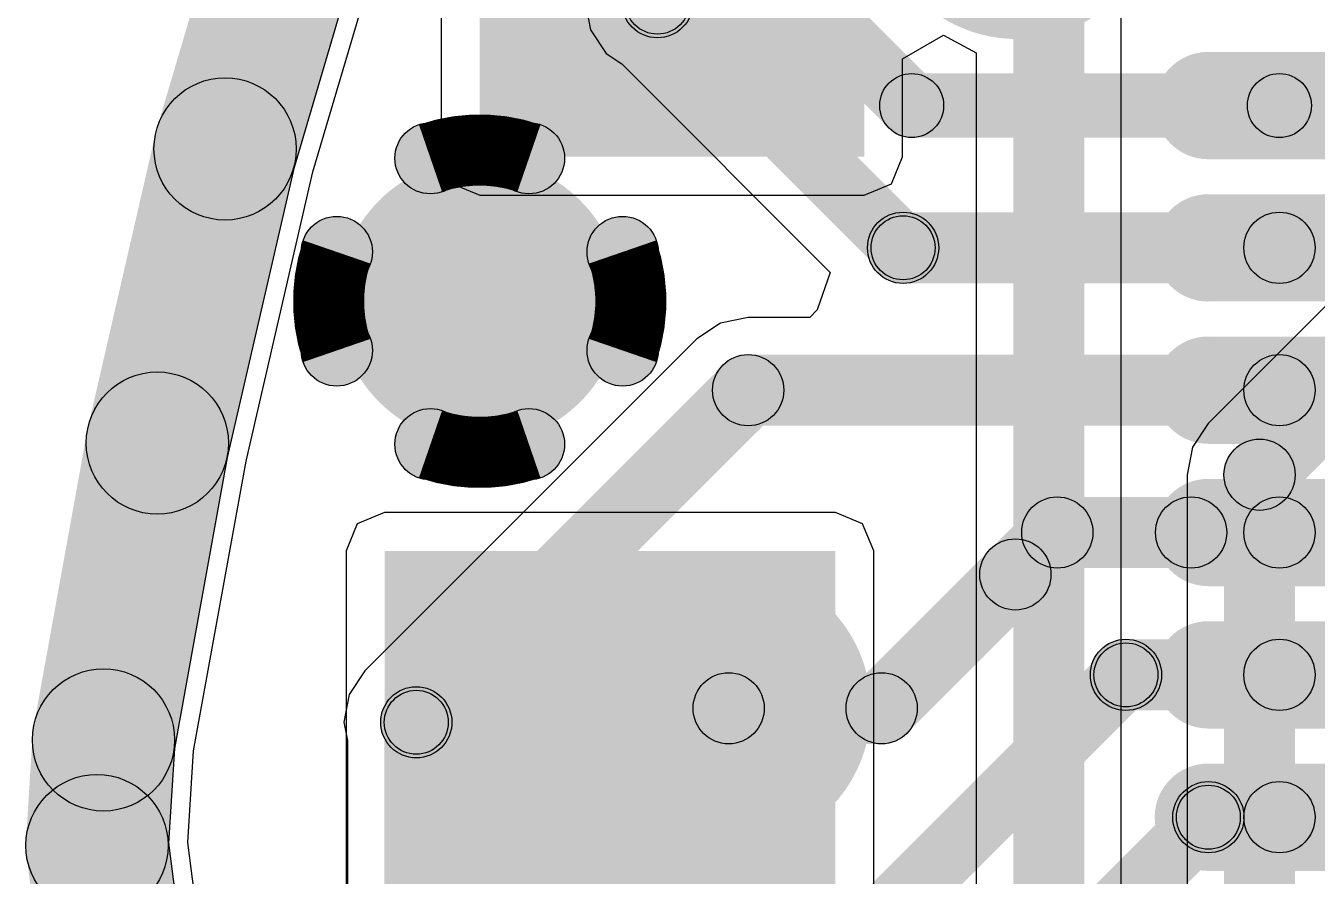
# Model space of a CAD drawing. Header units: millimetres. Extents: x -1.43 to 1.09, y -0.91 to 0.99.
# Drawn here: x -1.4349 to -1.292, y -0.0956 to -0.0015 of the extents above; entities that cross this region are included whole.
import ezdxf

# ---------------------------------------------------------------- set-up
doc = ezdxf.new("R2010")
doc.units = ezdxf.units.MM
doc.header["$MEASUREMENT"] = 0
for name, color, linetype in [('BottomLayer', 5, 'Continuous'), ('InternalPlane1', 76, 'Continuous'), ('InternalPlane2', 16, 'Continuous'), ('TopLayer', 1, 'Continuous'), ('TopPaste', 8, 'Continuous'), ('TopSolder', 216, 'Continuous'), ('ViaHoleLayer', 16, 'Continuous')]:
    doc.layers.add(name, color=color, linetype=linetype)

# ---------------------------------------------------------------- blocks, each defined once
blk = doc.blocks.new('RSM0032B_33')
at = {"layer": 'TopLayer'}
h = blk.add_hatch(color=1, dxfattribs=at)
edge = h.paths.add_edge_path()
edge.add_arc((-0.02362, -0.08268), 0.00394, 180, 360)
edge.add_line((-0.01969, -0.08268), (-0.01969, -0.06693))
edge.add_arc((-0.02362, -0.06693), 0.00394, 0, 180)
edge.add_line((-0.02756, -0.06693), (-0.02756, -0.08268))
h = blk.add_hatch(color=1, dxfattribs=at)
edge = h.paths.add_edge_path()
edge.add_arc((-0.00787, -0.08268), 0.00394, 180, 360)
edge.add_line((-0.00394, -0.08268), (-0.00394, -0.06693))
edge.add_arc((-0.00787, -0.06693), 0.00394, 0, 180)
edge.add_line((-0.01181, -0.06693), (-0.01181, -0.08268))
h = blk.add_hatch(color=1, dxfattribs=at)
edge = h.paths.add_edge_path()
edge.add_arc((0.00787, -0.08268), 0.00394, 180, 360)
edge.add_line((0.01181, -0.08268), (0.01181, -0.06693))
edge.add_arc((0.00787, -0.06693), 0.00394, 0, 180)
edge.add_line((0.00394, -0.06693), (0.00394, -0.08268))
h = blk.add_hatch(color=1, dxfattribs=at)
edge = h.paths.add_edge_path()
edge.add_arc((0.02362, -0.08268), 0.00394, 180, 360)
edge.add_line((0.02756, -0.08268), (0.02756, -0.06693))
edge.add_arc((0.02362, -0.06693), 0.00394, 0, 180)
edge.add_line((0.01969, -0.06693), (0.01969, -0.08268))
h = blk.add_hatch(color=1, dxfattribs=at)
edge = h.paths.add_edge_path()
edge.add_arc((0.03937, -0.08268), 0.00394, 180, 360)
edge.add_line((0.04331, -0.08268), (0.04331, -0.06693))
edge.add_arc((0.03937, -0.06693), 0.00394, 0, 180)
edge.add_line((0.03543, -0.06693), (0.03543, -0.08268))
h = blk.add_hatch(color=1, dxfattribs=at)
edge = h.paths.add_edge_path()
edge.add_arc((0.05512, -0.08268), 0.00394, 180, 360)
edge.add_line((0.05906, -0.08268), (0.05906, -0.06693))
edge.add_arc((0.05512, -0.06693), 0.00394, 0, 180)
edge.add_line((0.05118, -0.06693), (0.05118, -0.08268))
at = {"layer": 'TopPaste'}
h = blk.add_hatch(color=8, dxfattribs=at)
edge = h.paths.add_edge_path()
edge.add_arc((-0.02362, -0.08268), 0.00394, 180, 360)
edge.add_line((-0.01969, -0.08268), (-0.01969, -0.06693))
edge.add_arc((-0.02362, -0.06693), 0.00394, 0, 180)
edge.add_line((-0.02756, -0.06693), (-0.02756, -0.08268))
h = blk.add_hatch(color=8, dxfattribs=at)
edge = h.paths.add_edge_path()
edge.add_arc((-0.00787, -0.08268), 0.00394, 180, 360)
edge.add_line((-0.00394, -0.08268), (-0.00394, -0.06693))
edge.add_arc((-0.00787, -0.06693), 0.00394, 0, 180)
edge.add_line((-0.01181, -0.06693), (-0.01181, -0.08268))
h = blk.add_hatch(color=8, dxfattribs=at)
edge = h.paths.add_edge_path()
edge.add_arc((0.00787, -0.08268), 0.00394, 180, 360)
edge.add_line((0.01181, -0.08268), (0.01181, -0.06693))
edge.add_arc((0.00787, -0.06693), 0.00394, 0, 180)
edge.add_line((0.00394, -0.06693), (0.00394, -0.08268))
h = blk.add_hatch(color=8, dxfattribs=at)
edge = h.paths.add_edge_path()
edge.add_arc((0.02362, -0.08268), 0.00394, 180, 360)
edge.add_line((0.02756, -0.08268), (0.02756, -0.06693))
edge.add_arc((0.02362, -0.06693), 0.00394, 0, 180)
edge.add_line((0.01969, -0.06693), (0.01969, -0.08268))
h = blk.add_hatch(color=8, dxfattribs=at)
edge = h.paths.add_edge_path()
edge.add_arc((0.03937, -0.08268), 0.00394, 180, 360)
edge.add_line((0.04331, -0.08268), (0.04331, -0.06693))
edge.add_arc((0.03937, -0.06693), 0.00394, 0, 180)
edge.add_line((0.03543, -0.06693), (0.03543, -0.08268))
h = blk.add_hatch(color=8, dxfattribs=at)
edge = h.paths.add_edge_path()
edge.add_arc((0.05512, -0.08268), 0.00394, 180, 360)
edge.add_line((0.05906, -0.08268), (0.05906, -0.06693))
edge.add_arc((0.05512, -0.06693), 0.00394, 0, 180)
edge.add_line((0.05118, -0.06693), (0.05118, -0.08268))
at = {"layer": 'TopSolder'}
h = blk.add_hatch(color=216, dxfattribs=at)
edge = h.paths.add_edge_path()
edge.add_arc((-0.02362, -0.08268), 0.00594, 180, 360)
edge.add_line((-0.01768, -0.08268), (-0.01768, -0.06693))
edge.add_arc((-0.02362, -0.06693), 0.00594, 0, 180)
edge.add_line((-0.02956, -0.06693), (-0.02956, -0.08268))
h = blk.add_hatch(color=216, dxfattribs=at)
edge = h.paths.add_edge_path()
edge.add_arc((-0.00787, -0.08268), 0.00594, 180, 360)
edge.add_line((-0.00194, -0.08268), (-0.00194, -0.06693))
edge.add_arc((-0.00787, -0.06693), 0.00594, 0, 180)
edge.add_line((-0.01381, -0.06693), (-0.01381, -0.08268))
h = blk.add_hatch(color=216, dxfattribs=at)
edge = h.paths.add_edge_path()
edge.add_arc((0.00787, -0.08268), 0.00594, 180, 360)
edge.add_line((0.01381, -0.08268), (0.01381, -0.06693))
edge.add_arc((0.00787, -0.06693), 0.00594, 0, 180)
edge.add_line((0.00194, -0.06693), (0.00194, -0.08268))
h = blk.add_hatch(color=216, dxfattribs=at)
edge = h.paths.add_edge_path()
edge.add_arc((0.02362, -0.08268), 0.00594, 180, 360)
edge.add_line((0.02956, -0.08268), (0.02956, -0.06693))
edge.add_arc((0.02362, -0.06693), 0.00594, 0, 180)
edge.add_line((0.01769, -0.06693), (0.01769, -0.08268))
h = blk.add_hatch(color=216, dxfattribs=at)
edge = h.paths.add_edge_path()
edge.add_arc((0.03937, -0.08268), 0.00594, 180, 360)
edge.add_line((0.04531, -0.08268), (0.04531, -0.06693))
edge.add_arc((0.03937, -0.06693), 0.00594, 0, 180)
edge.add_line((0.03343, -0.06693), (0.03343, -0.08268))
h = blk.add_hatch(color=216, dxfattribs=at)
edge = h.paths.add_edge_path()
edge.add_arc((0.05512, -0.08268), 0.00594, 180, 360)
edge.add_line((0.06106, -0.08268), (0.06106, -0.06693))
edge.add_arc((0.05512, -0.06693), 0.00594, 0, 180)
edge.add_line((0.04918, -0.06693), (0.04918, -0.08268))

msp = doc.modelspace()

# ---------------------------------------------------------------- hatches: boundary and pattern name
at = {"layer": 'BottomLayer'}
for points in [[(-1.38469, -0.01601), (-1.34213, -0.01601), (-1.34213, 0.05563), (-1.38469, 0.05563)], [(-1.31776, -0.16854), (-1.32563, -0.16854), (-1.32563, 0.00926), (-1.31776, 0.00926)], [(-1.29558, -0.05398), (-1.30114, -0.04841), (-1.28096, -0.02823), (-1.27539, -0.0338)], [(-1.29442, -0.16246), (-1.3023, -0.16246), (-1.3023, -0.0512), (-1.29442, -0.0512)], [(-1.39523, -0.13454), (-1.34531, -0.13454), (-1.34531, -0.05963), (-1.39523, -0.05963)]]:
    msp.add_hatch(color=5, dxfattribs=at).paths.add_polyline_path(points)
h = msp.add_hatch(color=5, dxfattribs=at)
edge = h.paths.add_edge_path()
edge.add_arc((-1.38469, -0.032), 0.01181, 0, 360)
h = msp.add_hatch(color=5, dxfattribs=at)
edge = h.paths.add_edge_path()
edge.add_arc((-1.29836, -0.0512), 0.00394, 0, 360)
h = msp.add_hatch(color=5, dxfattribs=at)
edge = h.paths.add_edge_path()
edge.add_arc((-1.29836, -0.0512), 0.00394, 0, 360)
h = msp.add_hatch(color=5, dxfattribs=at)
edge = h.paths.add_edge_path()
edge.add_arc((-1.35713, -0.07704), 0.01181, 0, 360)
at = {"layer": 'InternalPlane1'}
for points in [[(-1.40533, -0.01738), (-1.42043, -0.01292), (-1.40538, 0.038), (-1.39028, 0.03353)], [(-1.41271, -0.04946), (-1.42805, -0.04592), (-1.42056, -0.01338), (-1.40521, -0.01692)], [(-1.41859, -0.08195), (-1.43408, -0.07914), (-1.42813, -0.04628), (-1.41263, -0.04909)], [(-1.4192, -0.09272), (-1.43492, -0.09174), (-1.43419, -0.08005), (-1.41848, -0.08103)], [(-1.43487, -0.09323), (-1.41925, -0.09123), (-1.41773, -0.10308), (-1.43336, -0.10507)]]:
    msp.add_hatch(color=76, dxfattribs=at).paths.add_polyline_path(points)
h = msp.add_hatch(color=76, dxfattribs=at)
edge = h.paths.add_edge_path()
edge.add_arc((-1.3252, 0.01276), 0.01575, 0, 360)
h = msp.add_hatch(color=76, dxfattribs=at)
edge = h.paths.add_edge_path()
edge.add_arc((-1.41288, -0.01515), 0.00787, 0, 360)
h = msp.add_hatch(color=76, dxfattribs=at)
edge = h.paths.add_edge_path()
edge.add_arc((-1.41288, -0.01515), 0.00787, 0, 360)
h = msp.add_hatch(color=76, dxfattribs=at)
edge = h.paths.add_edge_path()
edge.add_arc((-1.39014, -0.01618), 0.00394, 0, 360)
h = msp.add_hatch(color=76, dxfattribs=at)
edge = h.paths.add_edge_path()
edge.add_arc((-1.37924, -0.01618), 0.00394, 0, 360)
h = msp.add_hatch(color=76, dxfattribs=at)
edge = h.paths.add_edge_path()
edge.add_arc((-1.40051, -0.02655), 0.00394, 0, 360)
h = msp.add_hatch(color=76, dxfattribs=at)
edge = h.paths.add_edge_path()
edge.add_arc((-1.36887, -0.02655), 0.00394, 0, 360)
h = msp.add_hatch(color=76, dxfattribs=at)
edge = h.paths.add_edge_path()
edge.add_arc((-1.40051, -0.03745), 0.00394, 0, 360)
h = msp.add_hatch(color=76, dxfattribs=at)
edge = h.paths.add_edge_path()
edge.add_arc((-1.36887, -0.03745), 0.00394, 0, 360)
h = msp.add_hatch(color=76, dxfattribs=at)
edge = h.paths.add_edge_path()
edge.add_arc((-1.42038, -0.04769), 0.00787, 0, 360)
h = msp.add_hatch(color=76, dxfattribs=at)
edge = h.paths.add_edge_path()
edge.add_arc((-1.42038, -0.04769), 0.00787, 0, 360)
h = msp.add_hatch(color=76, dxfattribs=at)
edge = h.paths.add_edge_path()
edge.add_arc((-1.39014, -0.04782), 0.00394, 0, 360)
h = msp.add_hatch(color=76, dxfattribs=at)
edge = h.paths.add_edge_path()
edge.add_arc((-1.37924, -0.04782), 0.00394, 0, 360)
h = msp.add_hatch(color=76, dxfattribs=at)
edge = h.paths.add_edge_path()
edge.add_arc((-1.35713, -0.07704), 0.01575, 0, 360)
h = msp.add_hatch(color=76, dxfattribs=at)
edge = h.paths.add_edge_path()
edge.add_arc((-1.42634, -0.08054), 0.00787, 0, 360)
h = msp.add_hatch(color=76, dxfattribs=at)
edge = h.paths.add_edge_path()
edge.add_arc((-1.42634, -0.08054), 0.00787, 0, 360)
h = msp.add_hatch(color=76, dxfattribs=at)
edge = h.paths.add_edge_path()
edge.add_arc((-1.42706, -0.09223), 0.00787, 0, 360)
h = msp.add_hatch(color=76, dxfattribs=at)
edge = h.paths.add_edge_path()
edge.add_arc((-1.42706, -0.09223), 0.00787, 0, 360)
at = {"layer": 'InternalPlane2'}
for points in [[(-1.40533, -0.01738), (-1.42043, -0.01292), (-1.40538, 0.038), (-1.39028, 0.03353)], [(-1.41271, -0.04946), (-1.42805, -0.04592), (-1.42056, -0.01338), (-1.40521, -0.01692)], [(-1.41859, -0.08195), (-1.43408, -0.07914), (-1.42813, -0.04628), (-1.41263, -0.04909)], [(-1.4192, -0.09272), (-1.43492, -0.09174), (-1.43419, -0.08005), (-1.41848, -0.08103)], [(-1.43487, -0.09323), (-1.41925, -0.09123), (-1.41773, -0.10308), (-1.43336, -0.10507)]]:
    msp.add_hatch(color=16, dxfattribs=at).paths.add_polyline_path(points)
h = msp.add_hatch(color=16, dxfattribs=at)
edge = h.paths.add_edge_path()
edge.add_arc((-1.3252, 0.01276), 0.01575, 0, 360)
h = msp.add_hatch(color=16, dxfattribs=at)
edge = h.paths.add_edge_path()
edge.add_arc((-1.41288, -0.01515), 0.00787, 0, 360)
h = msp.add_hatch(color=16, dxfattribs=at)
edge = h.paths.add_edge_path()
edge.add_arc((-1.41288, -0.01515), 0.00787, 0, 360)
h = msp.add_hatch(color=16, dxfattribs=at)
edge = h.paths.add_edge_path()
edge.add_arc((-1.38469, -0.032), 0.01575, 0, 360)
h = msp.add_hatch(color=16, dxfattribs=at)
edge = h.paths.add_edge_path()
edge.add_arc((-1.42038, -0.04769), 0.00787, 0, 360)
h = msp.add_hatch(color=16, dxfattribs=at)
edge = h.paths.add_edge_path()
edge.add_arc((-1.42038, -0.04769), 0.00787, 0, 360)
h = msp.add_hatch(color=16, dxfattribs=at)
edge = h.paths.add_edge_path()
edge.add_arc((-1.35713, -0.07704), 0.01575, 0, 360)
h = msp.add_hatch(color=16, dxfattribs=at)
edge = h.paths.add_edge_path()
edge.add_arc((-1.42634, -0.08054), 0.00787, 0, 360)
h = msp.add_hatch(color=16, dxfattribs=at)
edge = h.paths.add_edge_path()
edge.add_arc((-1.42634, -0.08054), 0.00787, 0, 360)
h = msp.add_hatch(color=16, dxfattribs=at)
edge = h.paths.add_edge_path()
edge.add_arc((-1.42706, -0.09223), 0.00787, 0, 360)
h = msp.add_hatch(color=16, dxfattribs=at)
edge = h.paths.add_edge_path()
edge.add_arc((-1.42706, -0.09223), 0.00787, 0, 360)
at = {"layer": 'TopLayer'}
for points in [[(-1.35475, 0.00252), (-1.34974, 0.00754), (-1.33436, -0.00784), (-1.33937, -0.01285)], [(-1.36751, -0.00142), (-1.3625, 0.00359), (-1.33532, -0.02359), (-1.34033, -0.0286)], [(-1.33687, -0.01389), (-1.33687, -0.0068), (-1.29616, -0.0068), (-1.29616, -0.01389)], [(-1.33782, -0.03003), (-1.33782, -0.02216), (-1.29616, -0.02216), (-1.29616, -0.03003)], [(-1.35497, -0.04578), (-1.35497, -0.03791), (-1.29616, -0.03791), (-1.29616, -0.04578)], [(-1.38893, -0.08137), (-1.3945, -0.0758), (-1.35775, -0.03906), (-1.35218, -0.04463)], [(-1.32075, -0.06153), (-1.32075, -0.05365), (-1.30594, -0.05365), (-1.30594, -0.06153)], [(-1.30594, -0.06153), (-1.30594, -0.05365), (-1.29616, -0.05365), (-1.29616, -0.06153)], [(-1.32261, -0.06502), (-1.32817, -0.05945), (-1.32353, -0.05481), (-1.31797, -0.06037)], [(-1.33741, -0.07982), (-1.34298, -0.07426), (-1.32817, -0.05945), (-1.32261, -0.06502)], [(-1.31315, -0.07728), (-1.31315, -0.0694), (-1.29616, -0.0694), (-1.29616, -0.07728)], [(-1.37037, -0.13557), (-1.37538, -0.13056), (-1.31566, -0.07083), (-1.31065, -0.07584)], [(-1.35713, -0.08098), (-1.35713, -0.0731), (-1.3402, -0.0731), (-1.3402, -0.08098)], [(-1.38817, -0.24722), (-1.39525, -0.24722), (-1.39525, -0.07859), (-1.38817, -0.07859)], [(-1.30403, -0.09302), (-1.30403, -0.08515), (-1.29616, -0.08515), (-1.29616, -0.09302)], [(-1.35856, -0.14863), (-1.36357, -0.14362), (-1.30653, -0.08658), (-1.30152, -0.09159)]]:
    msp.add_hatch(color=1, dxfattribs=at).paths.add_polyline_path(points)
h = msp.add_hatch(color=1, dxfattribs=at)
edge = h.paths.add_edge_path()
edge.add_arc((-1.36501, 0.00109), 0.00394, 0, 360)
h = msp.add_hatch(color=1, dxfattribs=at)
edge = h.paths.add_edge_path()
edge.add_arc((-1.36501, 0.00109), 0.00354, 0, 360)
h = msp.add_hatch(color=1, dxfattribs=at)
edge = h.paths.add_edge_path()
edge.add_arc((-1.33687, -0.01035), 0.00354, 0, 360)
h = msp.add_hatch(color=1, dxfattribs=at)
edge = h.paths.add_edge_path()
edge.add_arc((-1.33687, -0.01035), 0.00354, 0, 360)
h = msp.add_hatch(color=1, dxfattribs=at)
edge = h.paths.add_edge_path()
edge.add_arc((-1.29616, -0.01035), 0.00354, 0, 360)
h = msp.add_hatch(color=1, dxfattribs=at)
edge = h.paths.add_edge_path()
edge.add_arc((-1.38469, -0.032), 0.01181, 0, 360)
h = msp.add_hatch(color=1, dxfattribs=at)
edge = h.paths.add_edge_path()
edge.add_arc((-1.33782, -0.02609), 0.00394, 0, 360)
h = msp.add_hatch(color=1, dxfattribs=at)
edge = h.paths.add_edge_path()
edge.add_arc((-1.33782, -0.02609), 0.00354, 0, 360)
h = msp.add_hatch(color=1, dxfattribs=at)
edge = h.paths.add_edge_path()
edge.add_arc((-1.29616, -0.02609), 0.00394, 0, 360)
h = msp.add_hatch(color=1, dxfattribs=at)
edge = h.paths.add_edge_path()
edge.add_arc((-1.35497, -0.04184), 0.00394, 0, 360)
h = msp.add_hatch(color=1, dxfattribs=at)
edge = h.paths.add_edge_path()
edge.add_arc((-1.35497, -0.04184), 0.00394, 0, 360)
h = msp.add_hatch(color=1, dxfattribs=at)
edge = h.paths.add_edge_path()
edge.add_arc((-1.29616, -0.04184), 0.00394, 0, 360)
h = msp.add_hatch(color=1, dxfattribs=at)
edge = h.paths.add_edge_path()
edge.add_arc((-1.32075, -0.05759), 0.00394, 0, 360)
h = msp.add_hatch(color=1, dxfattribs=at)
edge = h.paths.add_edge_path()
edge.add_arc((-1.32075, -0.05759), 0.00394, 0, 360)
h = msp.add_hatch(color=1, dxfattribs=at)
edge = h.paths.add_edge_path()
edge.add_arc((-1.30594, -0.05759), 0.00394, 0, 360)
h = msp.add_hatch(color=1, dxfattribs=at)
edge = h.paths.add_edge_path()
edge.add_arc((-1.30594, -0.05759), 0.00394, 0, 360)
h = msp.add_hatch(color=1, dxfattribs=at)
edge = h.paths.add_edge_path()
edge.add_arc((-1.29616, -0.05759), 0.00394, 0, 360)
h = msp.add_hatch(color=1, dxfattribs=at)
edge = h.paths.add_edge_path()
edge.add_arc((-1.32539, -0.06223), 0.00394, 0, 360)
h = msp.add_hatch(color=1, dxfattribs=at)
edge = h.paths.add_edge_path()
edge.add_arc((-1.32539, -0.06223), 0.00394, 0, 360)
h = msp.add_hatch(color=1, dxfattribs=at)
edge = h.paths.add_edge_path()
edge.add_arc((-1.35713, -0.07704), 0.01181, 0, 360)
h = msp.add_hatch(color=1, dxfattribs=at)
edge = h.paths.add_edge_path()
edge.add_arc((-1.31315, -0.07334), 0.00394, 0, 360)
h = msp.add_hatch(color=1, dxfattribs=at)
edge = h.paths.add_edge_path()
edge.add_arc((-1.31315, -0.07334), 0.00354, 0, 360)
h = msp.add_hatch(color=1, dxfattribs=at)
edge = h.paths.add_edge_path()
edge.add_arc((-1.29616, -0.07334), 0.00394, 0, 360)
h = msp.add_hatch(color=1, dxfattribs=at)
edge = h.paths.add_edge_path()
edge.add_arc((-1.35713, -0.07704), 0.00394, 0, 360)
h = msp.add_hatch(color=1, dxfattribs=at)
edge = h.paths.add_edge_path()
edge.add_arc((-1.3402, -0.07704), 0.00394, 0, 360)
h = msp.add_hatch(color=1, dxfattribs=at)
edge = h.paths.add_edge_path()
edge.add_arc((-1.3402, -0.07704), 0.00394, 0, 360)
h = msp.add_hatch(color=1, dxfattribs=at)
edge = h.paths.add_edge_path()
edge.add_arc((-1.39171, -0.07859), 0.00394, 0, 360)
h = msp.add_hatch(color=1, dxfattribs=at)
edge = h.paths.add_edge_path()
edge.add_arc((-1.39171, -0.07859), 0.00354, 0, 360)
h = msp.add_hatch(color=1, dxfattribs=at)
edge = h.paths.add_edge_path()
edge.add_arc((-1.30403, -0.08909), 0.00394, 0, 360)
h = msp.add_hatch(color=1, dxfattribs=at)
edge = h.paths.add_edge_path()
edge.add_arc((-1.30403, -0.08909), 0.00354, 0, 360)
h = msp.add_hatch(color=1, dxfattribs=at)
edge = h.paths.add_edge_path()
edge.add_arc((-1.29616, -0.08909), 0.00394, 0, 360)
at = {"layer": 'ViaHoleLayer'}
h = msp.add_hatch(color=16, dxfattribs=at)
edge = h.paths.add_edge_path()
edge.add_arc((-1.38469, -0.032), 0.00591, 0, 360)
h = msp.add_hatch(color=16, dxfattribs=at)
edge = h.paths.add_edge_path()
edge.add_arc((-1.35713, -0.07704), 0.00591, 0, 360)

# ---------------------------------------------------------------- linework, layer by layer
at = {"layer": 'BottomLayer'}
for p, q in [((-1.40317, -0.0177), (-1.3939, 0.01367)), ((-1.38895, 0.01295), (-1.38895, -0.01601)), ((-1.31367, -0.15733), (-1.31367, 0.00167)), ((-1.33787, -0.00517), (-1.33334, -0.00258)), ((-1.33334, -0.00258), (-1.32973, -0.00451)), ((-1.33787, -0.01601), (-1.33787, -0.00517)), ((-1.32973, -0.00451), (-1.32973, -0.16522)), ((-1.38895, -0.01601), (-1.3877, -0.01903)), ((-1.33912, -0.01903), (-1.33787, -0.01601)), ((-1.41055, -0.04971), (-1.40317, -0.0177)), ((-1.3877, -0.01903), (-1.38469, -0.02028)), ((-1.34213, -0.02028), (-1.33912, -0.01903)), ((-1.38469, -0.02028), (-1.34213, -0.02028)), ((-1.28621, -0.02769), (-1.30404, -0.04552)), ((-1.30404, -0.04552), (-1.30578, -0.04813)), ((-1.30578, -0.04813), (-1.30639, -0.0512)), ((-1.41636, -0.08175), (-1.41055, -0.04971)), ((-1.30639, -0.0512), (-1.30639, -0.15793)), ((-1.39523, -0.05537), (-1.39825, -0.05662)), ((-1.34531, -0.05537), (-1.39523, -0.05537)), ((-1.3423, -0.05662), (-1.34531, -0.05537)), ((-1.39825, -0.05662), (-1.39949, -0.05963)), ((-1.34105, -0.05963), (-1.3423, -0.05662)), ((-1.39949, -0.05963), (-1.39949, -0.12378)), ((-1.34105, -0.13454), (-1.34105, -0.05963)), ((-1.41699, -0.0919), (-1.41636, -0.08175)), ((-1.41571, -0.10185), (-1.41699, -0.0919))]:
    msp.add_line(p, q, dxfattribs=at)
msp.add_circle((-1.29836, -0.0512), 0.00394, dxfattribs=at)
msp.add_circle((-1.29836, -0.0512), 0.00394, dxfattribs=at)
at = {"layer": 'InternalPlane1'}
for p, q in [((-1.4052, -0.01717), (-1.39029, 0.03324)), ((-1.4126, -0.04929), (-1.4052, -0.01717)), ((-1.41844, -0.0815), (-1.4126, -0.04929)), ((-1.41909, -0.09197), (-1.41844, -0.0815)), ((-1.41776, -0.10232), (-1.41909, -0.09197))]:
    msp.add_line(p, q, dxfattribs=at)
at = {"layer": 'InternalPlane1', "const_width": 0.00787}
for points in [[(-1.39014, -0.01618, -0.167343), (-1.37924, -0.01618)], [(-1.40051, -0.03745, -0.167343), (-1.40051, -0.02655)], [(-1.36887, -0.02655, -0.167343), (-1.36887, -0.03745)], [(-1.37924, -0.04782, -0.167343), (-1.39014, -0.04782)]]:
    msp.add_lwpolyline(points, format="xyb", dxfattribs=at)
at = {"layer": 'InternalPlane1'}
for centre, radius in [((-1.41288, -0.01515), 0.00787), ((-1.41288, -0.01515), 0.00787), ((-1.39014, -0.01618), 0.00394), ((-1.37924, -0.01618), 0.00394), ((-1.40051, -0.02655), 0.00394), ((-1.36887, -0.02655), 0.00394), ((-1.40051, -0.03745), 0.00394), ((-1.36887, -0.03745), 0.00394), ((-1.42038, -0.04769), 0.00787), ((-1.42038, -0.04769), 0.00787), ((-1.39014, -0.04782), 0.00394), ((-1.37924, -0.04782), 0.00394), ((-1.42634, -0.08054), 0.00787), ((-1.42634, -0.08054), 0.00787), ((-1.42706, -0.09223), 0.00787), ((-1.42706, -0.09223), 0.00787)]:
    msp.add_circle(centre, radius, dxfattribs=at)
at = {"layer": 'InternalPlane2'}
for p, q in [((-1.4052, -0.01717), (-1.39029, 0.03324)), ((-1.4126, -0.04929), (-1.4052, -0.01717)), ((-1.41844, -0.0815), (-1.4126, -0.04929)), ((-1.41909, -0.09197), (-1.41844, -0.0815)), ((-1.41776, -0.10232), (-1.41909, -0.09197))]:
    msp.add_line(p, q, dxfattribs=at)
for centre in [(-1.41288, -0.01515), (-1.41288, -0.01515), (-1.42038, -0.04769), (-1.42038, -0.04769), (-1.42634, -0.08054), (-1.42634, -0.08054), (-1.42706, -0.09223), (-1.42706, -0.09223)]:
    msp.add_circle(centre, 0.00787, dxfattribs=at)
at = {"layer": 'TopLayer'}
for p, q in [((-1.40317, -0.0177), (-1.38831, 0.03258)), ((-1.37303, 0.00109), (-1.37242, -0.00199)), ((-1.37242, -0.00199), (-1.37068, -0.00459)), ((-1.37068, -0.00459), (-1.36897, -0.00573)), ((-1.36897, -0.00573), (-1.34589, -0.02881)), ((-1.41055, -0.04971), (-1.40317, -0.0177)), ((-1.34589, -0.02881), (-1.34735, -0.03296)), ((-1.35497, -0.03381), (-1.35804, -0.03442)), ((-1.34815, -0.03381), (-1.35497, -0.03381)), ((-1.34735, -0.03296), (-1.34815, -0.03381)), ((-1.35804, -0.03442), (-1.36065, -0.03617)), ((-1.36065, -0.03617), (-1.39739, -0.07291)), ((-1.36065, -0.03617), (-1.36065, -0.03617)), ((-1.41636, -0.08175), (-1.41055, -0.04971)), ((-1.39739, -0.07291), (-1.39913, -0.07551)), ((-1.39913, -0.07551), (-1.39974, -0.07859)), ((-1.39974, -0.07859), (-1.39934, -0.0806)), ((-1.39934, -0.0806), (-1.39934, -0.12422)), ((-1.41699, -0.0919), (-1.41636, -0.08175)), ((-1.41571, -0.10185), (-1.41699, -0.0919))]:
    msp.add_line(p, q, dxfattribs=at)
for centre, radius in [((-1.36501, 0.00109), 0.00394), ((-1.36501, 0.00109), 0.00354), ((-1.33687, -0.01035), 0.00354), ((-1.33687, -0.01035), 0.00354), ((-1.29616, -0.01035), 0.00354), ((-1.33782, -0.02609), 0.00394), ((-1.33782, -0.02609), 0.00354), ((-1.29616, -0.02609), 0.00394), ((-1.35497, -0.04184), 0.00394), ((-1.35497, -0.04184), 0.00394), ((-1.29616, -0.04184), 0.00394), ((-1.32075, -0.05759), 0.00394), ((-1.32075, -0.05759), 0.00394), ((-1.30594, -0.05759), 0.00394), ((-1.30594, -0.05759), 0.00394), ((-1.29616, -0.05759), 0.00394), ((-1.32539, -0.06223), 0.00394), ((-1.32539, -0.06223), 0.00394), ((-1.31315, -0.07334), 0.00394), ((-1.31315, -0.07334), 0.00354), ((-1.29616, -0.07334), 0.00394), ((-1.35713, -0.07704), 0.00394), ((-1.3402, -0.07704), 0.00394), ((-1.3402, -0.07704), 0.00394), ((-1.39171, -0.07859), 0.00394), ((-1.39171, -0.07859), 0.00354), ((-1.30403, -0.08909), 0.00394), ((-1.30403, -0.08909), 0.00354), ((-1.29616, -0.08909), 0.00394)]:
    msp.add_circle(centre, radius, dxfattribs=at)

# ---------------------------------------------------------------- block references
at = {"rotation": 270}
msp.add_blockref('RSM0032B_33', (-1.22135, -0.03397), dxfattribs=at)

doc.saveas('drawing.dxf')
